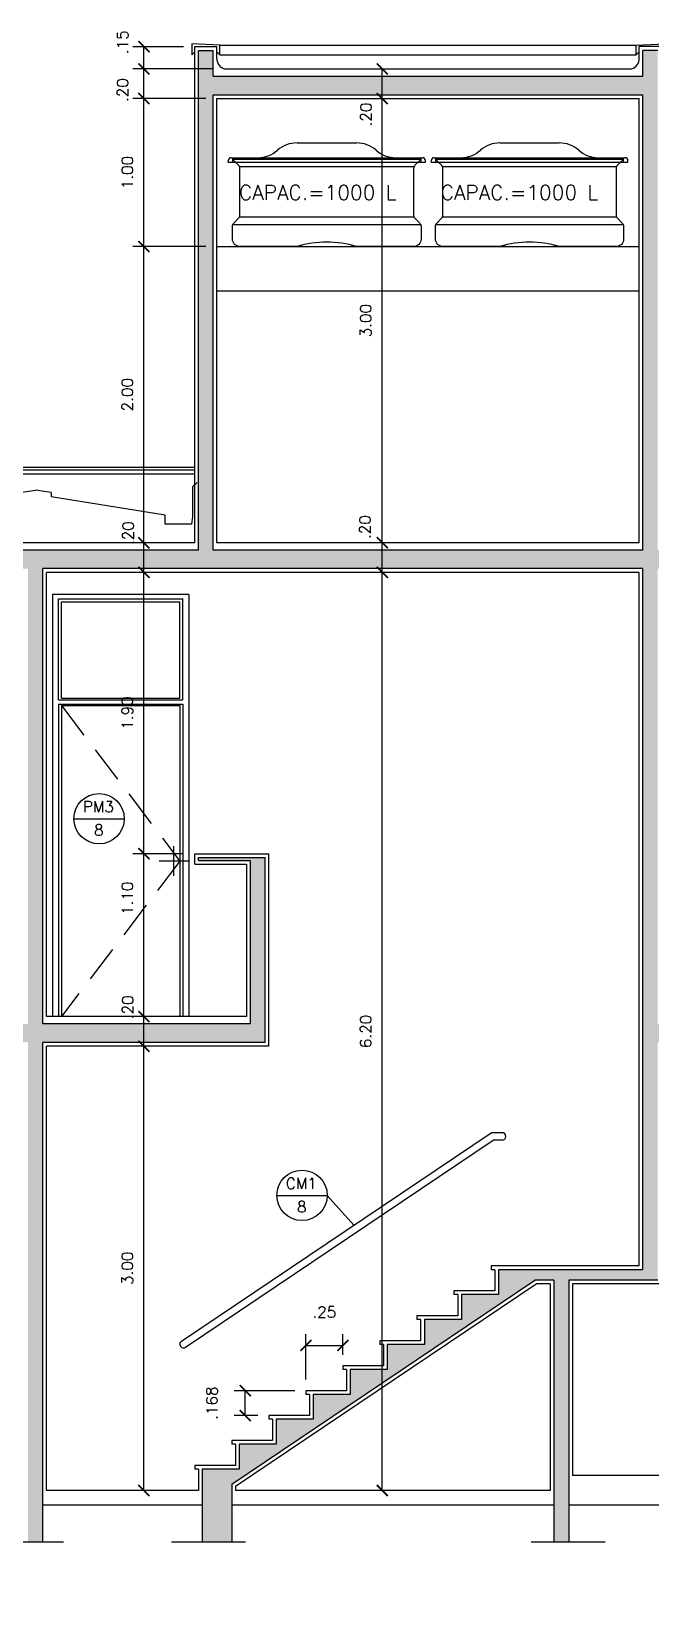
# Model space of a CAD drawing. Header units: millimetres. Extents: x 248.2 to 342.1, y 146.5 to 158.
# Drawn here: x 326.21 to 330.39, y 147.32 to 158.02 of the extents above; entities that cross this region are included whole.
import ezdxf

# ---------------------------------------------------------------- set-up
doc = ezdxf.new("R2010")
doc.units = ezdxf.units.MM
doc.linetypes.add('HIDDEN', pattern=[0.375, 0.25, -0.125])
for name, color, linetype in [('ALV', 5, 'Continuous'), ('CAIX', 2, 'Continuous'), ('CAIXN', 7, 'Continuous'), ('COTAS', 1, 'Continuous'), ('LPROJ', 7, 'HIDDEN'), ('LVISTA', 1, 'Continuous'), ('LVISTA02', 1, 'Continuous'), ('NOTAS', 2, 'Continuous'), ('PEÇAS', 7, 'Continuous'), ('REVEST', 2, 'Continuous'), ('SOLID', 8, 'Continuous')]:
    doc.layers.add(name, color=color, linetype=linetype)
doc.styles.add('60-50', font='romans.shx', dxfattribs={"height": 0.075})
doc.styles.add('80-50', font='romans.shx', dxfattribs={"height": 0.1})
doc.dimstyles.new('50', dxfattribs={"dimtxt": 0.1, "dimasz": 2.5, "dimexe": 1.25, "dimexo": 0.625, "dimgap": 0.075, "dimtad": 1, "dimzin": 0, "dimdsep": 46, "dimtxsty": '60-50', "dimcen": 2.5, "dimclrt": 3, "dimadec": 0, "dimazin": 0, "dimtfac": 1, "dimtmove": 0, "dimatfit": 3, "dimfxl": 1, "dimarcsym": 0})

# ---------------------------------------------------------------- blocks, each defined once
blk = doc.blocks.new('_ARCHTICK')
at = {"color": 0, "linetype": 'ByBlock', "const_width": 0.15}
blk.add_lwpolyline([(-0.5, -0.5), (0.5, 0.5)], dxfattribs=at)
blk = doc.blocks.new('*D56')
at = {"color": 0, "linetype": 'ByBlock'}
blk.add_line((326.968, 148.173), (326.968, 151.173), dxfattribs=at)
at = {"layer": 'DEFPOINTS', "color": 0, "linetype": 'ByBlock'}
for p in [(326.968, 151.173), (326.968, 151.173), (326.968, 148.173)]:
    blk.add_point(p, dxfattribs=at)
at = {"color": 0, "linetype": 'ByBlock', "xscale": 0.075, "yscale": 0.075, "zscale": 0.075}
for p, rotation in [((326.968, 151.173), 90), ((326.968, 148.173), 270)]:
    blk.add_blockref('_ARCHTICK', p, dxfattribs=dict(at, rotation=rotation))
at = {"color": 3, "linetype": 'ByBlock', "insert": (326.856, 149.673), "char_height": 0.075, "attachment_point": 5, "rotation": 90, "style": '60-50'}
blk.add_mtext('3.00', dxfattribs=at)
blk = doc.blocks.new('*D57')
at = {"color": 0, "linetype": 'ByBlock'}
blk.add_line((326.968, 151.173), (326.968, 151.373), dxfattribs=at)
at = {"layer": 'DEFPOINTS', "color": 0, "linetype": 'ByBlock'}
for p in [(326.968, 151.373), (326.968, 151.373), (326.968, 151.173)]:
    blk.add_point(p, dxfattribs=at)
at = {"color": 0, "linetype": 'ByBlock', "xscale": 0.075, "yscale": 0.075, "zscale": 0.075}
for p, rotation in [((326.968, 151.373), 90), ((326.968, 151.173), 270)]:
    blk.add_blockref('_ARCHTICK', p, dxfattribs=dict(at, rotation=rotation))
at = {"color": 3, "linetype": 'ByBlock', "insert": (326.859, 151.436), "char_height": 0.075, "attachment_point": 5, "rotation": 90, "style": '60-50'}
blk.add_mtext('.20', dxfattribs=at)
blk = doc.blocks.new('*D58')
at = {"color": 0, "linetype": 'ByBlock'}
for p, q in [((327.236, 152.473), (326.893, 152.473)), ((326.968, 151.373), (326.968, 152.473))]:
    blk.add_line(p, q, dxfattribs=at)
at = {"layer": 'DEFPOINTS', "color": 0, "linetype": 'ByBlock'}
for p in [(326.968, 152.473), (327.311, 152.473), (326.968, 151.373)]:
    blk.add_point(p, dxfattribs=at)
at = {"color": 0, "linetype": 'ByBlock', "xscale": 0.075, "yscale": 0.075, "zscale": 0.075}
for p, rotation in [((326.968, 152.473), 90), ((326.968, 151.373), 270)]:
    blk.add_blockref('_ARCHTICK', p, dxfattribs=dict(at, rotation=rotation))
at = {"color": 3, "linetype": 'ByBlock', "insert": (326.856, 152.172), "char_height": 0.075, "attachment_point": 5, "rotation": 90, "style": '60-50'}
blk.add_mtext('1.10', dxfattribs=at)
blk = doc.blocks.new('*D59')
at = {"color": 0, "linetype": 'ByBlock'}
for p, q in [((327.986, 148.847), (327.577, 148.847)), ((327.652, 148.679), (327.652, 148.847)), ((327.736, 148.679), (327.577, 148.679))]:
    blk.add_line(p, q, dxfattribs=at)
at = {"layer": 'DEFPOINTS', "color": 0, "linetype": 'ByBlock'}
for p in [(327.652, 148.847), (328.061, 148.847), (327.811, 148.679)]:
    blk.add_point(p, dxfattribs=at)
at = {"color": 0, "linetype": 'ByBlock', "xscale": 0.075, "yscale": 0.075, "zscale": 0.075}
for p, rotation in [((327.652, 148.847), 90), ((327.652, 148.679), 270)]:
    blk.add_blockref('_ARCHTICK', p, dxfattribs=dict(at, rotation=rotation))
at = {"color": 3, "linetype": 'ByBlock', "insert": (327.427, 148.763), "char_height": 0.075, "attachment_point": 5, "rotation": 90, "style": '60-50'}
blk.add_mtext('.168', dxfattribs=at)
blk = doc.blocks.new('*D60')
at = {"color": 0, "linetype": 'ByBlock'}
for p, q in [((328.061, 148.922), (328.061, 149.228)), ((328.311, 149.09), (328.311, 149.228)), ((328.061, 149.153), (328.311, 149.153))]:
    blk.add_line(p, q, dxfattribs=at)
at = {"layer": 'DEFPOINTS', "color": 0, "linetype": 'ByBlock'}
for p in [(328.311, 149.153), (328.311, 149.015), (328.061, 148.847)]:
    blk.add_point(p, dxfattribs=at)
at = {"color": 0, "linetype": 'ByBlock', "xscale": 0.075, "yscale": 0.075, "zscale": 0.075, "rotation": 180}
blk.add_blockref('_ARCHTICK', (328.061, 149.153), dxfattribs=at)
at = {"color": 0, "linetype": 'ByBlock', "xscale": 0.075, "yscale": 0.075, "zscale": 0.075}
blk.add_blockref('_ARCHTICK', (328.311, 149.153), dxfattribs=at)
at = {"color": 3, "linetype": 'ByBlock', "insert": (328.186, 149.378), "char_height": 0.075, "attachment_point": 5, "style": '60-50'}
blk.add_mtext('.25', dxfattribs=at)
blk = doc.blocks.new('*D61')
at = {"color": 0, "linetype": 'ByBlock'}
blk.add_line((326.968, 152.473), (326.968, 154.373), dxfattribs=at)
at = {"layer": 'DEFPOINTS', "color": 0, "linetype": 'ByBlock'}
for p in [(326.968, 154.373), (326.968, 154.373), (326.968, 152.473)]:
    blk.add_point(p, dxfattribs=at)
at = {"color": 0, "linetype": 'ByBlock', "xscale": 0.075, "yscale": 0.075, "zscale": 0.075}
for p, rotation in [((326.968, 154.373), 90), ((326.968, 152.473), 270)]:
    blk.add_blockref('_ARCHTICK', p, dxfattribs=dict(at, rotation=rotation))
at = {"color": 3, "linetype": 'ByBlock', "insert": (326.856, 153.423), "char_height": 0.075, "attachment_point": 5, "rotation": 90, "style": '60-50'}
blk.add_mtext('1.90', dxfattribs=at)
blk = doc.blocks.new('*D62')
at = {"color": 0, "linetype": 'ByBlock'}
blk.add_line((326.968, 154.373), (326.968, 154.573), dxfattribs=at)
at = {"layer": 'DEFPOINTS', "color": 0, "linetype": 'ByBlock'}
for p in [(326.968, 154.573), (326.968, 154.573), (326.968, 154.373)]:
    blk.add_point(p, dxfattribs=at)
at = {"color": 0, "linetype": 'ByBlock', "xscale": 0.075, "yscale": 0.075, "zscale": 0.075}
for p, rotation in [((326.968, 154.573), 90), ((326.968, 154.373), 270)]:
    blk.add_blockref('_ARCHTICK', p, dxfattribs=dict(at, rotation=rotation))
at = {"color": 3, "linetype": 'ByBlock', "insert": (326.862, 154.638), "char_height": 0.075, "attachment_point": 5, "rotation": 90, "style": '60-50'}
blk.add_mtext('.20', dxfattribs=at)
blk = doc.blocks.new('*D63')
at = {"color": 0, "linetype": 'ByBlock'}
for p, q in [((327.386, 156.573), (326.893, 156.573)), ((326.968, 154.573), (326.968, 156.573))]:
    blk.add_line(p, q, dxfattribs=at)
at = {"layer": 'DEFPOINTS', "color": 0, "linetype": 'ByBlock'}
for p in [(326.968, 156.573), (327.461, 156.573), (326.968, 154.573)]:
    blk.add_point(p, dxfattribs=at)
at = {"color": 0, "linetype": 'ByBlock', "xscale": 0.075, "yscale": 0.075, "zscale": 0.075}
for p, rotation in [((326.968, 156.573), 90), ((326.968, 154.573), 270)]:
    blk.add_blockref('_ARCHTICK', p, dxfattribs=dict(at, rotation=rotation))
at = {"color": 3, "linetype": 'ByBlock', "insert": (326.856, 155.573), "char_height": 0.075, "attachment_point": 5, "rotation": 90, "style": '60-50'}
blk.add_mtext('2.00', dxfattribs=at)
blk = doc.blocks.new('*D64')
at = {"color": 0, "linetype": 'ByBlock'}
for p, q in [((327.386, 157.573), (326.893, 157.573)), ((326.968, 156.573), (326.968, 157.573))]:
    blk.add_line(p, q, dxfattribs=at)
at = {"layer": 'DEFPOINTS', "color": 0, "linetype": 'ByBlock'}
for p in [(326.968, 157.573), (327.461, 157.573), (327.461, 156.573)]:
    blk.add_point(p, dxfattribs=at)
at = {"color": 0, "linetype": 'ByBlock', "xscale": 0.075, "yscale": 0.075, "zscale": 0.075}
for p, rotation in [((326.968, 157.573), 90), ((326.968, 156.573), 270)]:
    blk.add_blockref('_ARCHTICK', p, dxfattribs=dict(at, rotation=rotation))
at = {"color": 3, "linetype": 'ByBlock', "insert": (326.856, 157.073), "char_height": 0.075, "attachment_point": 5, "rotation": 90, "style": '60-50'}
blk.add_mtext('1.00', dxfattribs=at)
blk = doc.blocks.new('*D65')
at = {"color": 0, "linetype": 'ByBlock'}
for p, q in [((327.436, 157.783), (326.893, 157.783)), ((326.968, 157.583), (326.968, 157.783))]:
    blk.add_line(p, q, dxfattribs=at)
at = {"layer": 'DEFPOINTS', "color": 0, "linetype": 'ByBlock'}
for p in [(326.968, 157.783), (327.511, 157.783), (327.461, 157.583)]:
    blk.add_point(p, dxfattribs=at)
at = {"color": 0, "linetype": 'ByBlock', "xscale": 0.075, "yscale": 0.075, "zscale": 0.075}
for p, rotation in [((326.968, 157.783), 90), ((326.968, 157.583), 270)]:
    blk.add_blockref('_ARCHTICK', p, dxfattribs=dict(at, rotation=rotation))
at = {"color": 3, "linetype": 'ByBlock', "insert": (326.824, 157.64), "char_height": 0.075, "attachment_point": 5, "rotation": 90, "style": '60-50'}
blk.add_mtext('.20', dxfattribs=at)
blk = doc.blocks.new('*D66')
at = {"color": 0, "linetype": 'ByBlock'}
for p, q in [((327.236, 157.923), (326.893, 157.923)), ((326.968, 157.773), (326.968, 157.923))]:
    blk.add_line(p, q, dxfattribs=at)
at = {"layer": 'DEFPOINTS', "color": 0, "linetype": 'ByBlock'}
for p in [(326.968, 157.923), (327.311, 157.923), (327.511, 157.773)]:
    blk.add_point(p, dxfattribs=at)
at = {"color": 0, "linetype": 'ByBlock', "xscale": 0.075, "yscale": 0.075, "zscale": 0.075}
for p, rotation in [((326.968, 157.923), 90), ((326.968, 157.773), 270)]:
    blk.add_blockref('_ARCHTICK', p, dxfattribs=dict(at, rotation=rotation))
at = {"color": 3, "linetype": 'ByBlock', "insert": (326.824, 157.953), "char_height": 0.075, "attachment_point": 5, "rotation": 90, "style": '60-50'}
blk.add_mtext('.15', dxfattribs=at)
blk = doc.blocks.new('*D67')
at = {"color": 0, "linetype": 'ByBlock'}
blk.add_line((328.577, 148.173), (328.577, 154.373), dxfattribs=at)
at = {"layer": 'DEFPOINTS', "color": 0, "linetype": 'ByBlock'}
for p in [(328.577, 154.373), (328.577, 154.373), (328.577, 148.173)]:
    blk.add_point(p, dxfattribs=at)
at = {"color": 0, "linetype": 'ByBlock', "xscale": 0.075, "yscale": 0.075, "zscale": 0.075}
for p, rotation in [((328.577, 154.373), 90), ((328.577, 148.173), 270)]:
    blk.add_blockref('_ARCHTICK', p, dxfattribs=dict(at, rotation=rotation))
at = {"color": 3, "linetype": 'ByBlock', "insert": (328.465, 151.273), "char_height": 0.075, "attachment_point": 5, "rotation": 90, "style": '60-50'}
blk.add_mtext('6.20', dxfattribs=at)
blk = doc.blocks.new('*D68')
at = {"color": 0, "linetype": 'ByBlock'}
blk.add_line((328.577, 154.373), (328.577, 154.573), dxfattribs=at)
at = {"layer": 'DEFPOINTS', "color": 0, "linetype": 'ByBlock'}
for p in [(328.577, 154.573), (328.577, 154.573), (328.577, 154.373)]:
    blk.add_point(p, dxfattribs=at)
at = {"color": 0, "linetype": 'ByBlock', "xscale": 0.075, "yscale": 0.075, "zscale": 0.075}
for p, rotation in [((328.577, 154.573), 90), ((328.577, 154.373), 270)]:
    blk.add_blockref('_ARCHTICK', p, dxfattribs=dict(at, rotation=rotation))
at = {"color": 3, "linetype": 'ByBlock', "insert": (328.46, 154.679), "char_height": 0.075, "attachment_point": 5, "rotation": 90, "style": '60-50'}
blk.add_mtext('.20', dxfattribs=at)
blk = doc.blocks.new('*D69')
at = {"color": 0, "linetype": 'ByBlock'}
blk.add_line((328.577, 154.573), (328.577, 157.573), dxfattribs=at)
at = {"layer": 'DEFPOINTS', "color": 0, "linetype": 'ByBlock'}
for p in [(328.577, 157.573), (328.577, 157.573), (328.577, 154.573)]:
    blk.add_point(p, dxfattribs=at)
at = {"color": 0, "linetype": 'ByBlock', "xscale": 0.075, "yscale": 0.075, "zscale": 0.075}
for p, rotation in [((328.577, 157.573), 90), ((328.577, 154.573), 270)]:
    blk.add_blockref('_ARCHTICK', p, dxfattribs=dict(at, rotation=rotation))
at = {"color": 3, "linetype": 'ByBlock', "insert": (328.465, 156.073), "char_height": 0.075, "attachment_point": 5, "rotation": 90, "style": '60-50'}
blk.add_mtext('3.00', dxfattribs=at)
blk = doc.blocks.new('*D70')
at = {"color": 0, "linetype": 'ByBlock'}
blk.add_line((328.577, 157.573), (328.577, 157.773), dxfattribs=at)
at = {"layer": 'DEFPOINTS', "color": 0, "linetype": 'ByBlock'}
for p in [(328.577, 157.773), (328.577, 157.773), (328.577, 157.573)]:
    blk.add_point(p, dxfattribs=at)
at = {"color": 0, "linetype": 'ByBlock', "xscale": 0.075, "yscale": 0.075, "zscale": 0.075}
for p, rotation in [((328.577, 157.773), 90), ((328.577, 157.573), 270)]:
    blk.add_blockref('_ARCHTICK', p, dxfattribs=dict(at, rotation=rotation))
at = {"color": 3, "linetype": 'ByBlock', "insert": (328.467, 157.465), "char_height": 0.075, "attachment_point": 5, "rotation": 90, "style": '60-50'}
blk.add_mtext('.20', dxfattribs=at)

msp = doc.modelspace()

# ---------------------------------------------------------------- hatches: boundary and pattern name
at = {"layer": 'SOLID'}
h = msp.add_hatch(color=256, dxfattribs=at)
h.paths.add_polyline_path([(318.4857, 157.1483), (318.3857, 157.1483), (318.3857, 156.8233), (316.8857, 156.8233), (316.8857, 157.1483), (316.7857, 157.1483), (316.7857, 154.5233), (315.7857, 154.5233), (315.7857, 154.3983), (316.7857, 154.3983), (316.7857, 147.3233), (318.4857, 147.3233), (318.4857, 153.5483), (324.3857, 153.5483), (324.3857, 151.0483), (324.4857, 151.0483), (324.4857, 151.1983), (326.1857, 151.1983), (326.1857, 147.8233), (326.2857, 147.8233), (326.2857, 151.1983), (327.7857, 151.1983), (327.7857, 152.4483), (327.3357, 152.4483), (327.3357, 152.4283), (327.6857, 152.4283), (327.6857, 151.3233), (326.2857, 151.3233), (326.2857, 154.3983), (330.3357, 154.3983), (330.3357, 149.6641), (329.3607, 149.6641), (329.3607, 149.4957), (329.1107, 149.4957), (329.1107, 149.3272), (328.8607, 149.3272), (328.8607, 149.1588), (328.6107, 149.1588), (328.6107, 148.9904), (328.3607, 148.9904), (328.3607, 148.822), (328.1107, 148.822), (328.1107, 148.6536), (327.8607, 148.6536), (327.8607, 148.4851), (327.6107, 148.4851), (327.6107, 148.3167), (327.3607, 148.3167), (327.3607, 147.8233), (327.5607, 147.8233), (327.5607, 148.2155), (329.6071, 149.5941), (329.7357, 149.5941), (329.7357, 147.8233), (329.8357, 147.8233), (329.8357, 149.5941), (330.4357, 149.5941), (330.4357, 151.1983), (334.2857, 151.1983), (334.2857, 151.0383), (334.3857, 151.0383), (334.3857, 151.1983), (335.4357, 151.1983), (335.4357, 151.0383), (335.6357, 151.0383), (335.6357, 153.4583), (335.4357, 153.4583), (335.4357, 151.3233), (330.4357, 151.3233), (330.4357, 154.3983), (335.4357, 154.3983), (335.4357, 154.2383), (335.6357, 154.2383), (335.6357, 154.8983), (335.5357, 154.8983), (335.5357, 154.5233), (330.4357, 154.5233), (330.4357, 157.8983), (330.3357, 157.8983), (330.3357, 157.7233), (327.4357, 157.7233), (327.4357, 157.8983), (327.3357, 157.8983), (327.3357, 154.5233), (324.4857, 154.5233), (324.4857, 154.8983), (324.3857, 154.8983), (324.3857, 153.6733), (318.4857, 153.6733)])
h.paths.add_polyline_path([(316.8857, 154.3983), (317.4257, 154.3983), (317.4257, 154.5233), (316.8857, 154.5233), (316.8857, 156.6983), (318.3857, 156.6983), (318.3857, 154.5233), (317.6957, 154.5233), (317.6957, 154.3983), (318.3857, 154.3983), (318.3857, 147.4233), (316.8857, 147.4233)], flags=16)
h.paths.add_polyline_path([(324.4857, 154.3983), (326.1857, 154.3983), (326.1857, 151.3233), (324.4857, 151.3233)], flags=16)
h.paths.add_polyline_path([(327.4357, 154.5233), (327.4357, 157.5983), (330.3357, 157.5983), (330.3357, 154.5233)], flags=16)
h.paths.add_polyline_path([(335.6357, 150.2483), (335.4357, 150.2483), (335.4357, 147.8233), (335.6357, 147.8233)], flags=17)
h.paths.add_polyline_path([(338.6582, 150.0733), (338.4961, 150.0733), (338.4961, 147.8233), (338.6582, 147.8233)])

# ---------------------------------------------------------------- linework, layer by layer
at = {"layer": 'ALV'}
for p, q in [((327.3357, 154.5233), (327.3357, 157.8983)), ((327.3357, 157.8983), (327.4357, 157.8983)), ((327.4357, 157.7233), (327.4357, 157.8983)), ((330.3357, 157.7233), (330.3357, 157.8983)), ((330.4357, 157.8983), (330.3357, 157.8983)), ((327.4357, 157.7233), (330.3357, 157.7233)), ((327.4357, 154.5233), (327.4357, 157.5983)), ((327.4357, 157.5983), (330.3357, 157.5983)), ((330.3357, 154.5233), (330.3357, 157.5983)), ((327.3357, 154.5233), (324.4857, 154.5233)), ((330.3357, 154.5233), (327.4357, 154.5233)), ((326.2857, 151.3233), (326.2857, 154.3983)), ((330.3357, 154.3983), (326.2857, 154.3983)), ((330.3357, 149.6641), (330.3357, 154.3983)), ((327.3357, 152.4483), (327.7857, 152.4483)), ((327.3357, 152.4283), (327.3357, 152.4483)), ((327.3357, 152.4283), (327.6857, 152.4283)), ((327.6857, 152.4283), (327.6857, 151.3233)), ((327.7857, 151.1983), (327.7857, 152.4483)), ((327.6857, 151.3233), (326.2857, 151.3233)), ((326.2857, 147.8233), (326.2857, 151.1983)), ((327.7857, 151.1983), (326.2857, 151.1983)), ((330.3357, 149.6641), (329.3607, 149.6641)), ((329.3607, 149.6641), (329.3607, 149.4957)), ((327.5607, 148.2155), (329.6071, 149.5941)), ((329.3607, 149.4957), (329.1107, 149.4957)), ((329.1107, 149.4957), (329.1107, 149.3272)), ((329.7357, 149.5941), (329.6071, 149.5941)), ((329.7357, 149.5941), (329.7357, 147.8233)), ((330.4357, 149.5941), (329.8357, 149.5941)), ((329.8357, 149.5941), (329.8357, 147.8233)), ((329.1107, 149.3272), (328.8607, 149.3272)), ((328.8607, 149.3272), (328.8607, 149.1588)), ((328.8607, 149.1588), (328.6107, 149.1588)), ((328.6107, 149.1588), (328.6107, 148.9904)), ((328.6107, 148.9904), (328.3607, 148.9904)), ((328.3607, 148.9904), (328.3607, 148.822)), ((328.3607, 148.822), (328.1107, 148.822)), ((328.1107, 148.822), (328.1107, 148.6536)), ((328.1107, 148.6536), (327.8607, 148.6536)), ((327.8607, 148.6536), (327.8607, 148.4851)), ((327.8607, 148.4851), (327.6107, 148.4851)), ((327.6107, 148.4851), (327.6107, 148.3167)), ((327.6107, 148.3167), (327.3607, 148.3167)), ((327.3607, 148.3167), (327.3607, 147.8233)), ((327.5607, 148.2155), (327.5607, 147.8233))]:
    msp.add_line(p, q, dxfattribs=at)
at = {"layer": 'CAIX'}
for p, q in [((327.2217, 149.1818), (329.3107, 150.5891)), ((329.3857, 150.5891), (329.3107, 150.5891)), ((327.2496, 149.1403), (329.3259, 150.5391)), ((329.3857, 150.5391), (329.3259, 150.5391))]:
    msp.add_line(p, q, dxfattribs=at)
for points in [[(327.4607, 157.8883), (327.4807, 157.8683), (327.4807, 157.9333), (327.2907, 157.9433), (327.2907, 157.8683), (327.3107, 157.8883)], [(330.3107, 157.8883), (330.2907, 157.8683), (330.2907, 157.9333), (330.4807, 157.9433), (330.4807, 157.8683), (330.4607, 157.8883)], [(327.3267, 154.9806), (327.2967, 154.9506), (327.2967, 154.7487), (327.2891, 154.6993)]]:
    msp.add_lwpolyline(points, dxfattribs=at)
for centre, start, end in [((329.3857, 150.5641), 270, 90), ((327.2357, 149.161), 123.96753, 303.96753)]:
    msp.add_arc(centre, 0.025, start, end, dxfattribs=at)
at = {"layer": 'CAIXN', "color": 8, "ltscale": 0.5}
for p, q in [((326.4955, 152.7096), (326.8355, 152.7096)), ((327.8652, 150.1659), (328.2052, 150.1659)), ((328.2052, 150.1659), (328.3852, 149.9656))]:
    msp.add_line(p, q, dxfattribs=at)
for centre in [(326.6655, 152.7096), (328.0352, 150.1659)]:
    msp.add_circle(centre, 0.17, dxfattribs=at)
at = {"layer": 'LPROJ'}
for p, q in [((326.4107, 153.4733), (327.2107, 152.4233)), ((327.2107, 152.4233), (326.4107, 151.3733))]:
    msp.add_line(p, q, dxfattribs=at)
at = {"layer": 'LVISTA'}
for p, q in [((327.4607, 156.5733), (330.3107, 156.5733)), ((327.4607, 156.2733), (330.3107, 156.2733)), ((325.8857, 155.083), (327.3107, 155.083)), ((325.8857, 155.0657), (327.3107, 155.0657)), ((325.8857, 155.0382), (327.3107, 155.0382))]:
    msp.add_line(p, q, dxfattribs=at)
at = {"layer": 'LVISTA', "color": 2}
msp.add_line((327.2891, 154.6993), (327.1107, 154.6993), dxfattribs=at)
at = {"layer": 'LVISTA02'}
for p, q in [((327.4807, 157.9333), (330.2907, 157.9333)), ((327.4807, 157.8683), (330.2907, 157.8683)), ((326.3507, 154.2233), (326.3507, 151.3733)), ((327.2707, 154.2233), (326.3507, 154.2233)), ((327.2707, 154.2233), (327.2707, 151.3733)), ((326.3907, 153.5133), (326.3907, 154.1933)), ((326.3907, 154.1933), (327.2307, 154.1933)), ((326.4107, 153.5233), (326.4107, 154.1733)), ((326.4107, 154.1733), (327.2107, 154.1733)), ((327.2107, 153.5233), (327.2107, 154.1733)), ((327.2307, 153.5133), (327.2307, 154.1933)), ((326.3907, 153.5133), (327.2307, 153.5133)), ((326.3907, 153.4833), (326.3907, 151.3733)), ((326.3907, 153.4833), (327.2307, 153.4833)), ((326.4107, 153.5233), (327.2107, 153.5233)), ((326.4107, 153.4733), (326.4107, 151.3733)), ((326.4107, 153.4733), (327.2107, 153.4733)), ((327.2107, 153.4733), (327.2107, 151.3733)), ((327.2307, 153.4833), (327.2307, 151.3733)), ((327.3607, 148.0733), (326.2857, 148.0733)), ((329.7357, 148.0733), (327.5607, 148.0733)), ((335.4357, 148.0733), (329.8357, 148.0733))]:
    msp.add_line(p, q, dxfattribs=at)
at = {"layer": 'LVISTA02', "color": 2}
for p, q in [((326.1296, 154.9118), (326.2357, 154.9291)), ((326.3417, 154.9118), (326.2357, 154.9291)), ((326.3417, 154.9118), (326.3417, 154.8843)), ((327.1107, 154.7593), (326.3417, 154.8843)), ((327.1107, 154.6993), (327.1107, 154.7593))]:
    msp.add_line(p, q, dxfattribs=at)
at = {"layer": 'NOTAS'}
for p, q in [((327.1707, 152.3233), (327.1707, 152.5233)), ((327.2707, 152.4233), (327.0707, 152.4233)), ((326.4244, 147.8233), (325.9237, 147.8233)), ((327.6538, 147.8233), (327.1532, 147.8233)), ((330.0822, 147.8233), (329.5816, 147.8233))]:
    msp.add_line(p, q, dxfattribs=at)
at = {"layer": 'PEÇAS'}
for p, q in [((328.0013, 157.2733), (328.4028, 157.2733)), ((329.3713, 157.2733), (329.7701, 157.2733)), ((327.5367, 157.1433), (327.5367, 157.1533)), ((327.5367, 157.1433), (327.5657, 157.1433)), ((327.5567, 157.1733), (328.8474, 157.1733)), ((327.5684, 157.1633), (328.8357, 157.1633)), ((327.613, 157.1133), (328.7911, 157.1133)), ((328.8384, 157.1433), (328.8674, 157.1433)), ((328.8674, 157.1433), (328.8674, 157.1533)), ((328.9067, 157.1433), (328.9067, 157.1533)), ((328.9067, 157.1433), (328.9357, 157.1433)), ((328.9267, 157.1733), (330.2147, 157.1733)), ((328.9384, 157.1633), (330.203, 157.1633)), ((328.983, 157.1133), (330.1584, 157.1133)), ((330.2057, 157.1433), (330.2347, 157.1433)), ((330.2347, 157.1433), (330.2347, 157.1533)), ((327.613, 156.7733), (328.7911, 156.7733)), ((328.983, 156.7733), (330.1584, 156.7733)), ((327.5684, 156.7233), (328.8357, 156.7233)), ((328.9384, 156.7233), (330.203, 156.7233)), ((328.0357, 156.5733), (327.8957, 156.5733)), ((328.5084, 156.5733), (328.3684, 156.5733)), ((329.4057, 156.5733), (329.2657, 156.5733)), ((329.8757, 156.5733), (329.7357, 156.5733))]:
    msp.add_line(p, q, dxfattribs=at)
for points in [[(328.4028, 156.5733, 0.1494231), (328.0013, 156.5733), (327.6157, 156.5733, -0.4142136), (327.5657, 156.6233), (327.5657, 156.7109, -0.1989124), (327.5745, 156.7321), (327.6069, 156.7645, 0.1989124), (327.6157, 156.7857), (327.6157, 157.1009, 0.1989124), (327.6069, 157.1221), (327.5745, 157.1545, -0.1989124), (327.5657, 157.1757), (327.5657, 157.1433), (328.8384, 157.1433), (328.8384, 157.1757, -0.1989124), (328.8296, 157.1545), (328.7972, 157.1221, 0.1989124), (328.7884, 157.1009), (328.7884, 156.7857, 0.1989124), (328.7972, 156.7645), (328.8296, 156.7321, -0.1989124), (328.8384, 156.7109), (328.8384, 156.6233, -0.4142136), (328.7884, 156.5733)], [(329.7701, 156.5733, 0.1504326), (329.3713, 156.5733), (328.9857, 156.5733, -0.4142136), (328.9357, 156.6233), (328.9357, 156.7109, -0.1989124), (328.9445, 156.7321), (328.9769, 156.7645, 0.1989124), (328.9857, 156.7857), (328.9857, 157.1009, 0.1989124), (328.9769, 157.1221), (328.9445, 157.1545, -0.1989124), (328.9357, 157.1757), (328.9357, 157.1433), (330.2057, 157.1433), (330.2057, 157.1757, -0.1989124), (330.1969, 157.1545), (330.1645, 157.1221, 0.1989124), (330.1557, 157.1009), (330.1557, 156.7857, 0.1989124), (330.1645, 156.7645), (330.1969, 156.7321, -0.1989124), (330.2057, 156.7109), (330.2057, 156.6233, -0.4142136), (330.1557, 156.5733)]]:
    msp.add_lwpolyline(points, format="xyb", close=True, dxfattribs=at)
for centre, radius, start, end in [((327.7367, 157.3733), 0.2, 270, 311.40962), ((328.0013, 157.0733), 0.2, 90, 131.40962), ((328.4028, 157.0733), 0.2, 48.59038, 90), ((328.6674, 157.3733), 0.2, 228.59038, 270), ((329.1067, 157.3733), 0.2, 270, 311.40962), ((329.3713, 157.0733), 0.2, 90, 131.40962), ((329.7701, 157.0733), 0.2, 48.59038, 90), ((330.0347, 157.3733), 0.2, 228.59038, 270), ((327.5567, 157.1533), 0.02, 90, 180), ((328.8474, 157.1533), 0.02, 0, 90), ((328.9267, 157.1533), 0.02, 90, 180), ((330.2147, 157.1533), 0.02, 0, 90)]:
    msp.add_arc(centre, radius, start, end, dxfattribs=at)
at = {"layer": 'REVEST'}
for p, q in [((327.3107, 154.5733), (327.3107, 157.9233)), ((327.3107, 157.9233), (327.4607, 157.9233)), ((327.4607, 157.8433), (327.4607, 157.9233)), ((330.3107, 157.8433), (330.3107, 157.9233)), ((330.4607, 157.9233), (330.3107, 157.9233)), ((327.5107, 157.7733), (330.2607, 157.7733)), ((327.4607, 154.5733), (327.4607, 157.5733)), ((327.4607, 157.5733), (330.3107, 157.5733)), ((330.3107, 154.5733), (330.3107, 157.5733)), ((327.3107, 154.5733), (324.5107, 154.5733)), ((330.3107, 154.5733), (327.4607, 154.5733)), ((326.3107, 151.3733), (326.3107, 154.3733)), ((330.3107, 154.3733), (326.3107, 154.3733)), ((330.3107, 149.6891), (330.3107, 154.3733)), ((327.3107, 152.4033), (327.3107, 152.4733)), ((327.3107, 152.4733), (327.8107, 152.4733)), ((327.3107, 152.4033), (327.6607, 152.4033)), ((327.6607, 152.4033), (327.6607, 151.3733)), ((327.8107, 151.1733), (327.8107, 152.4733)), ((327.6607, 151.3733), (326.3107, 151.3733)), ((326.3107, 148.1733), (326.3107, 151.1733)), ((327.8107, 151.1733), (326.3107, 151.1733)), ((329.3107, 149.6891), (329.3107, 149.6641)), ((330.3107, 149.6891), (329.3107, 149.6891)), ((329.3357, 149.6641), (329.3107, 149.6641)), ((329.3357, 149.6641), (329.3357, 149.5207)), ((327.5857, 148.2022), (329.6147, 149.5691)), ((329.0607, 149.5207), (329.0607, 149.4957)), ((329.3357, 149.5207), (329.0607, 149.5207)), ((329.0857, 149.4957), (329.0607, 149.4957)), ((329.0857, 149.4957), (329.0857, 149.3522)), ((329.7107, 149.5691), (329.6147, 149.5691)), ((329.7107, 149.5691), (329.7107, 148.1733)), ((329.8607, 149.5691), (329.8607, 148.2733)), ((330.4607, 149.5691), (329.8607, 149.5691)), ((328.8107, 149.3522), (328.8107, 149.3272)), ((329.0857, 149.3522), (328.8107, 149.3522)), ((328.8357, 149.3272), (328.8107, 149.3272)), ((328.8357, 149.3272), (328.8357, 149.1838)), ((328.5607, 149.1838), (328.5607, 149.1588)), ((328.8357, 149.1838), (328.5607, 149.1838)), ((328.5857, 149.1588), (328.5607, 149.1588)), ((328.5857, 149.1588), (328.5857, 149.0154)), ((328.3107, 149.0154), (328.3107, 148.9904)), ((328.5857, 149.0154), (328.3107, 149.0154)), ((328.3357, 148.9904), (328.3107, 148.9904)), ((328.3357, 148.9904), (328.3357, 148.847)), ((328.0607, 148.847), (328.0607, 148.822)), ((328.3357, 148.847), (328.0607, 148.847)), ((328.0857, 148.822), (328.0607, 148.822)), ((328.0857, 148.822), (328.0857, 148.6786)), ((327.8107, 148.6786), (327.8107, 148.6536)), ((328.0857, 148.6786), (327.8107, 148.6786)), ((327.8357, 148.6536), (327.8107, 148.6536)), ((327.8357, 148.6536), (327.8357, 148.5101)), ((327.5607, 148.5101), (327.5607, 148.4851)), ((327.8357, 148.5101), (327.5607, 148.5101)), ((327.5857, 148.4851), (327.5607, 148.4851)), ((327.5857, 148.4851), (327.5857, 148.3417)), ((327.3107, 148.3417), (327.3107, 148.3167)), ((327.5857, 148.3417), (327.3107, 148.3417)), ((327.3357, 148.3167), (327.3107, 148.3167)), ((327.3357, 148.3167), (327.3357, 148.1733)), ((330.4607, 148.2733), (329.8607, 148.2733)), ((327.3357, 148.1733), (326.3107, 148.1733)), ((327.5857, 148.2022), (327.5857, 148.1733)), ((329.7107, 148.1733), (327.5857, 148.1733))]:
    msp.add_line(p, q, dxfattribs=at)
for centre, start, end in [((327.5311, 157.8408), 177.93217, 253.14319), ((330.2402, 157.8408), 286.85681, 2.06783)]:
    msp.add_arc(centre, 0.0705, start, end, dxfattribs=at)

# ---------------------------------------------------------------- texts
at = {"layer": 'CAIXN', "color": 2, "ltscale": 0.5, "char_height": 0.075, "attachment_point": 5, "style": '60-50'}
for s, insert in [('PM3', (326.6609, 152.7904)), ('8', (326.6637, 152.6328)), ('CM1', (328.0306, 150.2468)), ('8', (328.0334, 150.0891))]:
    msp.add_mtext(s, dxfattribs=dict(at, insert=insert))
at = {"layer": 'NOTAS', "color": 3, "style": '80-50'}
for p in [(327.6094, 156.889), (328.9707, 156.889)]:
    msp.add_text('CAPAC.=1000 L', height=0.1, dxfattribs=at).set_placement(p)

# ---------------------------------------------------------------- dimensions: what is measured, and where the dimension line sits
at = {"layer": 'COTAS'}
for base, p1, p2, picture, middle in [((326.9681, 157.9233), (327.5107, 157.7733), (327.3107, 157.9233), '*D66', (326.8241, 157.9533)), ((328.5771, 157.7733), (328.5771, 157.5733), (328.5771, 157.7733), '*D70', (328.4673, 157.4655)), ((328.5771, 154.5733), (328.5771, 154.3733), (328.5771, 154.5733), '*D68', (328.4598, 154.6793)), ((326.9681, 154.5733), (326.9681, 154.3733), (326.9681, 154.5733), '*D62', (326.8622, 154.6377)), ((326.9681, 152.4733), (326.9681, 151.3733), (327.3107, 152.4733), '*D58', (326.8556, 152.1719)), ((326.9681, 151.3733), (326.9681, 151.1733), (326.9681, 151.3733), '*D57', (326.8585, 151.4365))]:
    dim = msp.add_linear_dim(base=base, p1=p1, p2=p2, angle=90, dimstyle='50', override={"dimasz": 0.075, "dimexe": 0.075, "dimexo": 0.075, "dimzin": 4, "dimblk1": 'ARCHTICK', "dimblk2": 'ARCHTICK', "dimsah": 1, "dimse1": 1, "dimtofl": 0, "dimtmove": 2}, dxfattribs=at)
    dim.commit()
    dim.dimension.update_dxf_attribs({"geometry": picture, "text_midpoint": middle, "dimtype": 160})
dim = msp.add_linear_dim(base=(326.9681, 157.7733), p1=(327.4607, 157.5733), p2=(327.5107, 157.7733), angle=90, dimstyle='50', override={"dimasz": 0.075, "dimexe": 0.075, "dimexo": 0.075, "dimzin": 4, "dimblk1": 'ARCHTICK', "dimblk2": 'ARCHTICK', "dimsah": 1, "dimse1": 1, "dimtofl": 0, "dimtmove": 2}, dxfattribs=at)
dim.commit()
dim.dimension.update_dxf_attribs({"geometry": '*D65', "text_midpoint": (326.8241, 157.6305), "dimtype": 160, "insert": (0, -0.01)})
for base, p1, p2, override, picture, middle in [((326.9681, 157.5733), (327.4607, 156.5733), (327.4607, 157.5733), {"dimasz": 0.075, "dimexe": 0.075, "dimexo": 0.075, "dimzin": 4, "dimblk1": 'ARCHTICK', "dimblk2": 'ARCHTICK', "dimsah": 1, "dimse1": 1, "dimtofl": 0, "dimtmove": 2}, '*D64', (326.8556, 157.0733)), ((328.5771, 157.5733), (328.5771, 154.5733), (328.5771, 157.5733), {"dimasz": 0.075, "dimexe": 0.075, "dimexo": 0.075, "dimzin": 4, "dimblk1": 'ARCHTICK', "dimblk2": 'ARCHTICK', "dimsah": 1, "dimse1": 1, "dimtofl": 0, "dimtmove": 2}, '*D69', (328.4646, 156.0733)), ((326.9681, 156.5733), (326.9681, 154.5733), (327.4607, 156.5733), {"dimasz": 0.075, "dimexe": 0.075, "dimexo": 0.075, "dimzin": 4, "dimblk1": 'ARCHTICK', "dimblk2": 'ARCHTICK', "dimsah": 1, "dimse1": 1, "dimtofl": 0, "dimtmove": 2}, '*D63', (326.8556, 155.5733)), ((326.9681, 154.3733), (326.9681, 152.4733), (326.9681, 154.3733), {"dimasz": 0.075, "dimexe": 0.075, "dimexo": 0.075, "dimzin": 4, "dimblk1": 'ARCHTICK', "dimblk2": 'ARCHTICK', "dimsah": 1, "dimtofl": 0, "dimtmove": 2}, '*D61', (326.8556, 153.4233)), ((328.5771, 154.3733), (328.5771, 148.1733), (328.5771, 154.3733), {"dimasz": 0.075, "dimexe": 0.075, "dimexo": 0.075, "dimzin": 4, "dimblk1": 'ARCHTICK', "dimblk2": 'ARCHTICK', "dimsah": 1, "dimtofl": 0, "dimtmove": 2}, '*D67', (328.4646, 151.2733)), ((326.9681, 151.1733), (326.9681, 148.1733), (326.9681, 151.1733), {"dimasz": 0.075, "dimexe": 0.075, "dimexo": 0.075, "dimzin": 4, "dimblk1": 'ARCHTICK', "dimblk2": 'ARCHTICK', "dimsah": 1, "dimtofl": 0, "dimtmove": 2}, '*D56', (326.8556, 149.6733)), ((327.6518, 148.847), (327.8107, 148.6786), (328.0607, 148.847), {"dimasz": 0.075, "dimexe": 0.075, "dimexo": 0.075, "dimdec": 3, "dimzin": 4, "dimblk1": 'ARCHTICK', "dimblk2": 'ARCHTICK', "dimsah": 1, "dimtofl": 0, "dimtmove": 2}, '*D59', (327.4268, 148.7628))]:
    dim = msp.add_linear_dim(base=base, p1=p1, p2=p2, angle=90, dimstyle='50', override=override, dxfattribs=at)
    dim.commit()
    dim.dimension.update_dxf_attribs({"geometry": picture, "text_midpoint": middle})
dim = msp.add_linear_dim(base=(328.3107, 149.1529), p1=(328.0607, 148.847), p2=(328.3107, 149.0154), dimstyle='50', override={"dimasz": 0.075, "dimexe": 0.075, "dimexo": 0.075, "dimzin": 4, "dimblk1": 'ARCHTICK', "dimblk2": 'ARCHTICK', "dimsah": 1, "dimtofl": 0, "dimtmove": 2}, dxfattribs=at)
dim.commit()
dim.dimension.update_dxf_attribs({"geometry": '*D60', "text_midpoint": (328.1857, 149.3779)})

doc.saveas('drawing.dxf')
